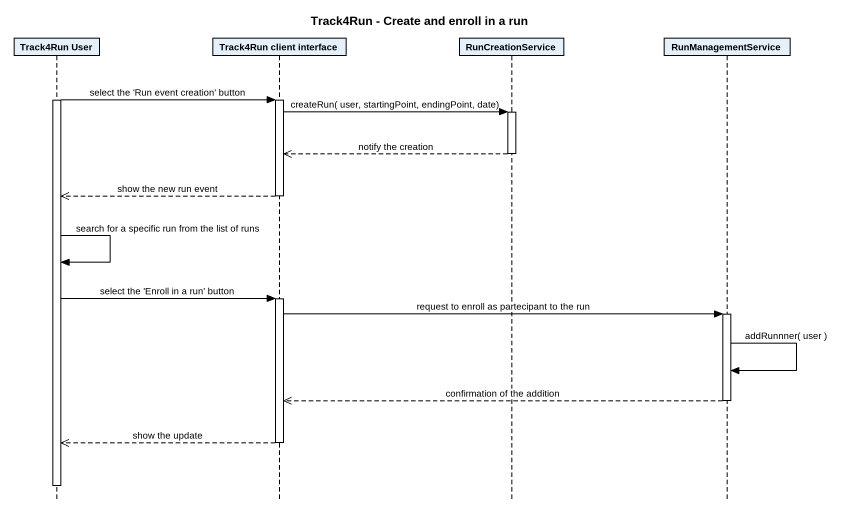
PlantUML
@startuml
title Track4Run - Create and enroll in a run
hide footbox
participant "Track4Run User" as Track4Run_User
participant "Track4Run client interface" as Track4Run_client_interface
participant RunCreationService
participant RunManagementService

activate Track4Run_User
Track4Run_User -> Track4Run_client_interface : select the 'Run event creation' button
activate Track4Run_client_interface
Track4Run_client_interface -> RunCreationService : createRun( user, startingPoint, endingPoint, date)
activate RunCreationService
RunCreationService -->> Track4Run_client_interface : notify the creation
deactivate RunCreationService
Track4Run_client_interface -->> Track4Run_User : show the new run event
deactivate Track4Run_client_interface
Track4Run_User -> Track4Run_User : search for a specific run from the list of runs
Track4Run_User -> Track4Run_client_interface : select the 'Enroll in a run' button
activate Track4Run_client_interface
Track4Run_client_interface -> RunManagementService : request to enroll as partecipant to the run
activate RunManagementService
RunManagementService -> RunManagementService : addRunnner( user )
RunManagementService -->> Track4Run_client_interface : confirmation of the addition
deactivate RunManagementService
Track4Run_client_interface -->> Track4Run_User : show the update
deactivate Track4Run_client_interface
deactivate Track4Run_User
@enduml
